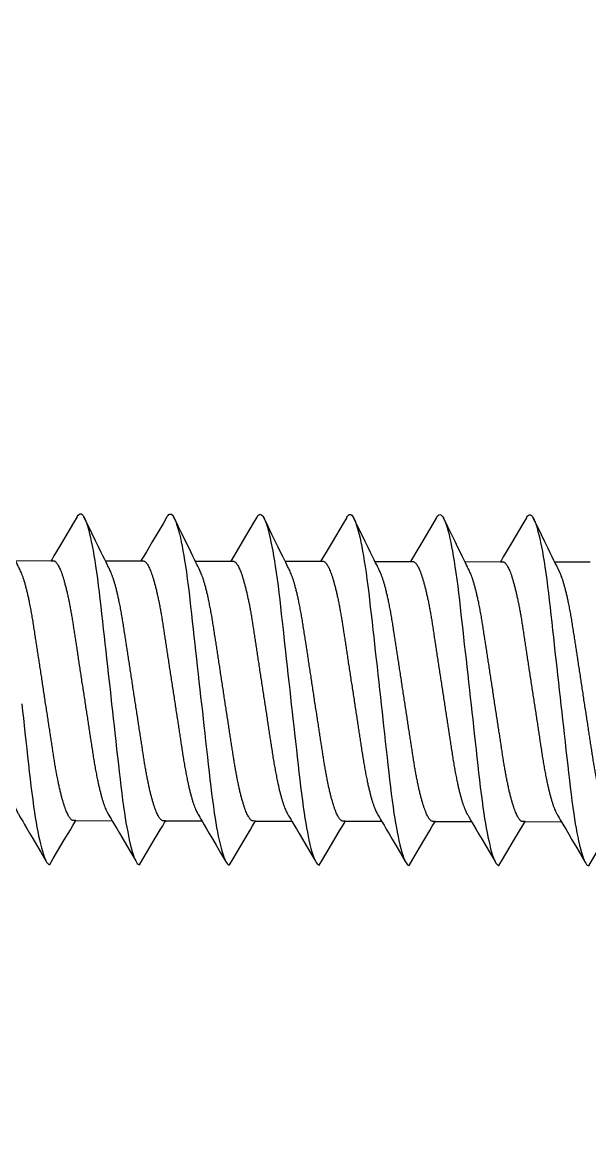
# Model space of a CAD drawing. Header units: millimetres. Extents: x -74375.7 to -74322.5, y 4275.7 to 4361.
# Drawn here: x -74335.4 to -74329.08, y 4288.18 to 4300.66 of the extents above; entities that cross this region are included whole.
import ezdxf

# ---------------------------------------------------------------- set-up
doc = ezdxf.new("R2010")
doc.units = ezdxf.units.MM
doc.layers.add('ART_VIDA', color=65, linetype='Continuous')
doc.layers.add('SAIT_KOMPOZE_LAYER', color=3, linetype='SAİT KOMPOZE')
doc.layers.add('KOMPOZIT', color=117, linetype='Continuous', true_color=0x567b60)
doc.styles.get("Standard").update_dxf_attribs({"font": 'arial.ttf'})
doc.linetypes.add('SAİT KOMPOZE', pattern='A,1,-0.2,["|",Standard,S=0.2,R=0,X=-0.1,Y=-0.1],-0.2', length=1.4)

# ---------------------------------------------------------------- blocks, each defined once
blk = doc.blocks.new('*U6')
at = {"layer": 'ART_VIDA'}
for p, q in [((5.778, 1.428), (6.174, 1.428)), ((6.778, 1.428), (7.174, 1.428)), ((7.778, 1.428), (8.174, 1.428)), ((8.778, 1.428), (9.174, 1.428)), ((9.778, 1.428), (10.174, 1.428)), ((10.778, 1.428), (11.174, 1.428)), ((11.778, 1.428), (12.174, 1.428)), ((6.455, -1.461), (6.859, -1.461)), ((7.455, -1.461), (7.859, -1.461)), ((8.455, -1.461), (8.859, -1.461)), ((9.455, -1.461), (9.859, -1.461)), ((10.455, -1.461), (10.859, -1.461)), ((11.455, -1.461), (11.859, -1.461))]:
    blk.add_line(p, q, dxfattribs=at)
at = {"layer": 'ART_VIDA', "flags": 128}
for points in [[(5.851, -0.164), (5.861, -0.245), (5.87, -0.325), (5.879, -0.405), (5.888, -0.484), (5.898, -0.575), (5.908, -0.664), (5.918, -0.751), (5.928, -0.835), (5.937, -0.919), (5.947, -0.999), (5.956, -1.078), (5.966, -1.155), (5.976, -1.23), (5.986, -1.302), (5.996, -1.373), (6.005, -1.429), (6.014, -1.483), (6.023, -1.534), (6.033, -1.583), (6.042, -1.63), (6.051, -1.673), (6.062, -1.721), (6.073, -1.764), (6.084, -1.803), (6.095, -1.837), (6.104, -1.864), (6.114, -1.887), (6.123, -1.907), (6.132, -1.922), (6.141, -1.935), (6.149, -1.943), (6.158, -1.948), (6.166, -1.95), (6.166, -1.95)], [(6.463, 1.917), (6.423, 1.849), (6.3, 1.641), (6.234, 1.529), (6.206, 1.482), (6.185, 1.446), (6.174, 1.428)], [(6.463, 1.917), (6.466, 1.922), (6.475, 1.935), (6.484, 1.943), (6.492, 1.948), (6.5, 1.95), (6.509, 1.948), (6.519, 1.941), (6.529, 1.93), (6.539, 1.914), (6.549, 1.893), (6.56, 1.868), (6.57, 1.839), (6.581, 1.805), (6.592, 1.766), (6.602, 1.728), (6.612, 1.686), (6.621, 1.641), (6.631, 1.593), (6.641, 1.542), (6.65, 1.488), (6.66, 1.432), (6.669, 1.373), (6.68, 1.303), (6.69, 1.23), (6.7, 1.155), (6.71, 1.078), (6.719, 1), (6.728, 0.921), (6.737, 0.84), (6.747, 0.756), (6.757, 0.669), (6.766, 0.589), (6.775, 0.508), (6.784, 0.426), (6.794, 0.342), (6.804, 0.258), (6.813, 0.172), (6.823, 0.086), (6.833, 0), (6.842, -0.082), (6.851, -0.164), (6.861, -0.245), (6.87, -0.325), (6.879, -0.405), (6.888, -0.484), (6.898, -0.575), (6.908, -0.664), (6.918, -0.751), (6.928, -0.835), (6.937, -0.919), (6.947, -0.999), (6.956, -1.078), (6.966, -1.155), (6.976, -1.23), (6.986, -1.302), (6.996, -1.373), (7.005, -1.429), (7.014, -1.483), (7.023, -1.534), (7.033, -1.583), (7.042, -1.63), (7.051, -1.673), (7.062, -1.721), (7.073, -1.764), (7.084, -1.803), (7.095, -1.837), (7.104, -1.864), (7.114, -1.887), (7.123, -1.907), (7.132, -1.922), (7.141, -1.935), (7.149, -1.943), (7.158, -1.948), (7.166, -1.95), (7.166, -1.95)], [(7.463, 1.917), (7.423, 1.849), (7.3, 1.641), (7.234, 1.529), (7.206, 1.482), (7.185, 1.446), (7.174, 1.428)], [(7.463, 1.917), (7.466, 1.922), (7.475, 1.935), (7.484, 1.943), (7.492, 1.948), (7.5, 1.95), (7.509, 1.948), (7.519, 1.941), (7.529, 1.93), (7.539, 1.914), (7.549, 1.893), (7.56, 1.868), (7.57, 1.839), (7.581, 1.805), (7.592, 1.766), (7.602, 1.728), (7.612, 1.686), (7.621, 1.641), (7.631, 1.593), (7.641, 1.542), (7.65, 1.488), (7.66, 1.432), (7.669, 1.373), (7.68, 1.303), (7.69, 1.23), (7.7, 1.155), (7.71, 1.078), (7.719, 1), (7.728, 0.921), (7.737, 0.84), (7.747, 0.756), (7.757, 0.669), (7.766, 0.589), (7.775, 0.508), (7.784, 0.426), (7.794, 0.342), (7.804, 0.258), (7.813, 0.172), (7.823, 0.086), (7.833, 0), (7.842, -0.082), (7.851, -0.164), (7.861, -0.245), (7.87, -0.325), (7.879, -0.405), (7.888, -0.484), (7.898, -0.575), (7.908, -0.664), (7.918, -0.751), (7.928, -0.835), (7.937, -0.919), (7.947, -0.999), (7.956, -1.078), (7.966, -1.155), (7.976, -1.23), (7.986, -1.302), (7.996, -1.373), (8.005, -1.429), (8.014, -1.483), (8.023, -1.534), (8.033, -1.583), (8.042, -1.63), (8.051, -1.673), (8.062, -1.721), (8.073, -1.764), (8.084, -1.803), (8.095, -1.837), (8.104, -1.864), (8.114, -1.887), (8.123, -1.907), (8.132, -1.922), (8.141, -1.935), (8.149, -1.943), (8.158, -1.948), (8.166, -1.95), (8.166, -1.95)], [(8.463, 1.917), (8.423, 1.849), (8.3, 1.641), (8.234, 1.529), (8.206, 1.482), (8.185, 1.446), (8.174, 1.428)], [(8.463, 1.917), (8.466, 1.922), (8.475, 1.935), (8.484, 1.943), (8.492, 1.948), (8.5, 1.95), (8.509, 1.948), (8.519, 1.941), (8.529, 1.93), (8.539, 1.914), (8.549, 1.893), (8.56, 1.868), (8.57, 1.839), (8.581, 1.805), (8.592, 1.766), (8.602, 1.728), (8.612, 1.686), (8.621, 1.641), (8.631, 1.593), (8.641, 1.542), (8.65, 1.488), (8.66, 1.432), (8.669, 1.373), (8.68, 1.303), (8.69, 1.23), (8.7, 1.155), (8.71, 1.078), (8.719, 1), (8.728, 0.921), (8.737, 0.84), (8.747, 0.756), (8.757, 0.669), (8.766, 0.589), (8.775, 0.508), (8.784, 0.426), (8.794, 0.342), (8.804, 0.258), (8.813, 0.172), (8.823, 0.086), (8.833, 0), (8.842, -0.082), (8.851, -0.164), (8.861, -0.245), (8.87, -0.325), (8.879, -0.405), (8.888, -0.484), (8.898, -0.575), (8.908, -0.664), (8.918, -0.751), (8.928, -0.835), (8.937, -0.919), (8.947, -0.999), (8.956, -1.078), (8.966, -1.155), (8.976, -1.23), (8.986, -1.302), (8.996, -1.373), (9.005, -1.429), (9.014, -1.483), (9.023, -1.534), (9.033, -1.583), (9.042, -1.63), (9.051, -1.673), (9.062, -1.721), (9.073, -1.764), (9.084, -1.803), (9.095, -1.837), (9.104, -1.864), (9.114, -1.887), (9.123, -1.907), (9.132, -1.922), (9.141, -1.935), (9.149, -1.943), (9.158, -1.948), (9.166, -1.95), (9.166, -1.95)], [(9.463, 1.917), (9.423, 1.849), (9.3, 1.641), (9.234, 1.529), (9.206, 1.482), (9.185, 1.446), (9.174, 1.428)], [(9.463, 1.917), (9.466, 1.922), (9.475, 1.935), (9.484, 1.943), (9.492, 1.948), (9.5, 1.95), (9.509, 1.948), (9.519, 1.941), (9.529, 1.93), (9.539, 1.914), (9.549, 1.893), (9.56, 1.868), (9.57, 1.839), (9.581, 1.805), (9.592, 1.766), (9.602, 1.728), (9.612, 1.686), (9.621, 1.641), (9.631, 1.593), (9.641, 1.542), (9.65, 1.488), (9.66, 1.432), (9.669, 1.373), (9.68, 1.303), (9.69, 1.23), (9.7, 1.155), (9.71, 1.078), (9.719, 1), (9.728, 0.921), (9.737, 0.84), (9.747, 0.756), (9.757, 0.669), (9.766, 0.589), (9.775, 0.508), (9.784, 0.426), (9.794, 0.342), (9.804, 0.258), (9.813, 0.172), (9.823, 0.086), (9.833, 0), (9.842, -0.082), (9.851, -0.164), (9.861, -0.245), (9.87, -0.325), (9.879, -0.405), (9.888, -0.484), (9.898, -0.575), (9.908, -0.664), (9.918, -0.751), (9.928, -0.835), (9.937, -0.919), (9.947, -0.999), (9.956, -1.078), (9.966, -1.155), (9.976, -1.23), (9.986, -1.302), (9.996, -1.373), (10.005, -1.429), (10.014, -1.483), (10.023, -1.534), (10.033, -1.583), (10.042, -1.63), (10.051, -1.673), (10.062, -1.721), (10.073, -1.764), (10.084, -1.803), (10.095, -1.837), (10.104, -1.864), (10.114, -1.887), (10.123, -1.907), (10.132, -1.922), (10.141, -1.935), (10.149, -1.943), (10.158, -1.948), (10.166, -1.95), (10.166, -1.95)], [(10.463, 1.917), (10.423, 1.849), (10.3, 1.641), (10.234, 1.529), (10.206, 1.482), (10.185, 1.446), (10.174, 1.428)], [(10.463, 1.917), (10.466, 1.922), (10.475, 1.935), (10.484, 1.943), (10.492, 1.948), (10.5, 1.95), (10.509, 1.948), (10.519, 1.941), (10.529, 1.93), (10.539, 1.914), (10.549, 1.893), (10.56, 1.868), (10.57, 1.839), (10.581, 1.805), (10.592, 1.766), (10.602, 1.728), (10.612, 1.686), (10.621, 1.641), (10.631, 1.593), (10.641, 1.542), (10.65, 1.488), (10.66, 1.432), (10.669, 1.373), (10.68, 1.303), (10.69, 1.23), (10.7, 1.155), (10.71, 1.078), (10.719, 1), (10.728, 0.921), (10.737, 0.84), (10.747, 0.756), (10.757, 0.669), (10.766, 0.589), (10.775, 0.508), (10.784, 0.426), (10.794, 0.342), (10.804, 0.258), (10.813, 0.172), (10.823, 0.086), (10.833, 0), (10.842, -0.082), (10.851, -0.164), (10.861, -0.245), (10.87, -0.325), (10.879, -0.405), (10.888, -0.484), (10.898, -0.575), (10.908, -0.664), (10.918, -0.751), (10.928, -0.835), (10.937, -0.919), (10.947, -0.999), (10.956, -1.078), (10.966, -1.155), (10.976, -1.23), (10.986, -1.302), (10.996, -1.373), (11.005, -1.429), (11.014, -1.483), (11.023, -1.534), (11.033, -1.583), (11.042, -1.63), (11.051, -1.673), (11.062, -1.721), (11.073, -1.764), (11.084, -1.803), (11.095, -1.837), (11.104, -1.864), (11.114, -1.887), (11.123, -1.907), (11.132, -1.922), (11.141, -1.935), (11.149, -1.943), (11.158, -1.948), (11.166, -1.95), (11.166, -1.95)], [(11.463, 1.917), (11.423, 1.849), (11.3, 1.641), (11.234, 1.529), (11.206, 1.482), (11.185, 1.446), (11.174, 1.428)], [(11.463, 1.917), (11.466, 1.922), (11.475, 1.935), (11.484, 1.943), (11.492, 1.948), (11.5, 1.95), (11.509, 1.948), (11.519, 1.941), (11.529, 1.93), (11.539, 1.914), (11.549, 1.893), (11.56, 1.868), (11.57, 1.839), (11.581, 1.805), (11.592, 1.766), (11.602, 1.728), (11.612, 1.686), (11.621, 1.641), (11.631, 1.593), (11.641, 1.542), (11.65, 1.488), (11.66, 1.432), (11.669, 1.373), (11.68, 1.303), (11.69, 1.23), (11.7, 1.155), (11.71, 1.078), (11.719, 1), (11.728, 0.921), (11.737, 0.84), (11.747, 0.756), (11.757, 0.669), (11.766, 0.589), (11.775, 0.508), (11.784, 0.426), (11.794, 0.342), (11.804, 0.258), (11.813, 0.172), (11.823, 0.086), (11.833, 0), (11.842, -0.082), (11.851, -0.164), (11.861, -0.245), (11.87, -0.325), (11.879, -0.405), (11.888, -0.484), (11.898, -0.575), (11.908, -0.664), (11.918, -0.751), (11.928, -0.835), (11.937, -0.919), (11.947, -0.999), (11.956, -1.078), (11.966, -1.155), (11.976, -1.23), (11.986, -1.302), (11.996, -1.373), (12.005, -1.429), (12.014, -1.483), (12.023, -1.534), (12.033, -1.583), (12.042, -1.63), (12.051, -1.673), (12.062, -1.721), (12.073, -1.764), (12.084, -1.803), (12.095, -1.837), (12.104, -1.864), (12.114, -1.887), (12.123, -1.907), (12.132, -1.922), (12.141, -1.935), (12.149, -1.943), (12.158, -1.948), (12.166, -1.95), (12.166, -1.95)], [(6.166, -1.95), (6.206, -1.882), (6.328, -1.674), (6.395, -1.562), (6.423, -1.515), (6.444, -1.479), (6.455, -1.461)], [(7.166, -1.95), (7.206, -1.882), (7.328, -1.674), (7.395, -1.562), (7.423, -1.515), (7.444, -1.479), (7.455, -1.461)], [(8.166, -1.95), (8.206, -1.882), (8.328, -1.674), (8.395, -1.562), (8.423, -1.515), (8.444, -1.479), (8.455, -1.461)], [(9.166, -1.95), (9.206, -1.882), (9.328, -1.674), (9.395, -1.562), (9.423, -1.515), (9.444, -1.479), (9.455, -1.461)], [(10.166, -1.95), (10.206, -1.882), (10.328, -1.674), (10.395, -1.562), (10.423, -1.515), (10.444, -1.479), (10.455, -1.461)], [(11.166, -1.95), (11.206, -1.882), (11.328, -1.674), (11.395, -1.562), (11.423, -1.515), (11.444, -1.479), (11.455, -1.461)], [(12.166, -1.95), (12.206, -1.882), (12.328, -1.674), (12.395, -1.562), (12.423, -1.515), (12.444, -1.479), (12.455, -1.461)]]:
    blk.add_lwpolyline(points, dxfattribs=at)
at = {"layer": 'ART_VIDA'}
for points, knots in [([(6.455, -1.461), (6.427, -1.461), (6.421, -1.46), (6.411, -1.455), (6.401, -1.447), (6.391, -1.435), (6.381, -1.42), (6.37, -1.402), (6.36, -1.38), (6.349, -1.355), (6.338, -1.327), (6.327, -1.295), (6.316, -1.259), (6.304, -1.221), (6.293, -1.179), (6.282, -1.135), (6.271, -1.088), (6.261, -1.039), (6.25, -0.987), (6.24, -0.934), (6.23, -0.879), (6.22, -0.823), (6.211, -0.766), (6.202, -0.708), (6.193, -0.648), (6.183, -0.586), (6.173, -0.522), (6.163, -0.456), (6.152, -0.388), (6.142, -0.319), (6.131, -0.248), (6.119, -0.177), (6.108, -0.105), (6.097, -0.033), (6.086, 0.039), (6.075, 0.111), (6.064, 0.182), (6.053, 0.252), (6.042, 0.321), (6.032, 0.388), (6.022, 0.454), (6.012, 0.517), (6.001, 0.583), (5.991, 0.65), (5.98, 0.719), (5.969, 0.786), (5.958, 0.85), (5.946, 0.913), (5.934, 0.97), (5.923, 1.022), (5.912, 1.069), (5.901, 1.113), (5.89, 1.155), (5.879, 1.193), (5.868, 1.228), (5.857, 1.26), (5.846, 1.288), (5.835, 1.313), (5.825, 1.334), (5.819, 1.345), (5.539, 1.914)], [0, 0, 0, 0, 0.01636, 0.032918, 0.049658, 0.066561, 0.083609, 0.100475, 0.117442, 0.13449, 0.151597, 0.169092, 0.186604, 0.204109, 0.221583, 0.239003, 0.256348, 0.273594, 0.290684, 0.307635, 0.324428, 0.341045, 0.357469, 0.373492, 0.38969, 0.406068, 0.422611, 0.439643, 0.456809, 0.474087, 0.491457, 0.508896, 0.526382, 0.543891, 0.561362, 0.57881, 0.596211, 0.613544, 0.630786, 0.647611, 0.664308, 0.680859, 0.697246, 0.716518, 0.735597, 0.754894, 0.774443, 0.794216, 0.814184, 0.831393, 0.848699, 0.866081, 0.883517, 0.900983, 0.918145, 0.935291, 0.952401, 0.969453, 0.98677, 1, 1, 1, 1]), ([(7.455, -1.461), (7.427, -1.461), (7.421, -1.46), (7.411, -1.455), (7.401, -1.447), (7.391, -1.435), (7.381, -1.42), (7.37, -1.402), (7.36, -1.38), (7.349, -1.355), (7.338, -1.327), (7.327, -1.295), (7.316, -1.259), (7.304, -1.221), (7.293, -1.179), (7.282, -1.135), (7.271, -1.088), (7.261, -1.039), (7.25, -0.987), (7.24, -0.934), (7.23, -0.879), (7.22, -0.823), (7.211, -0.766), (7.202, -0.708), (7.193, -0.648), (7.183, -0.586), (7.173, -0.522), (7.163, -0.456), (7.152, -0.388), (7.142, -0.319), (7.131, -0.248), (7.119, -0.177), (7.108, -0.105), (7.097, -0.033), (7.086, 0.039), (7.075, 0.111), (7.064, 0.182), (7.053, 0.252), (7.042, 0.321), (7.032, 0.388), (7.022, 0.454), (7.012, 0.517), (7.001, 0.583), (6.991, 0.65), (6.98, 0.719), (6.969, 0.786), (6.958, 0.85), (6.946, 0.913), (6.934, 0.97), (6.923, 1.022), (6.912, 1.069), (6.901, 1.113), (6.89, 1.155), (6.879, 1.193), (6.868, 1.228), (6.857, 1.26), (6.846, 1.288), (6.835, 1.313), (6.825, 1.334), (6.819, 1.345), (6.539, 1.914)], [0, 0, 0, 0, 0.01636, 0.032918, 0.049658, 0.066561, 0.083609, 0.100475, 0.117442, 0.13449, 0.151597, 0.169092, 0.186604, 0.204109, 0.221583, 0.239003, 0.256348, 0.273594, 0.290684, 0.307635, 0.324428, 0.341045, 0.357469, 0.373492, 0.38969, 0.406068, 0.422611, 0.439643, 0.456809, 0.474087, 0.491457, 0.508896, 0.526382, 0.543891, 0.561362, 0.57881, 0.596211, 0.613544, 0.630786, 0.647611, 0.664308, 0.680859, 0.697246, 0.716518, 0.735597, 0.754894, 0.774443, 0.794216, 0.814184, 0.831393, 0.848699, 0.866081, 0.883517, 0.900983, 0.918145, 0.935291, 0.952401, 0.969453, 0.98677, 1, 1, 1, 1]), ([(8.455, -1.461), (8.427, -1.461), (8.421, -1.46), (8.411, -1.455), (8.401, -1.447), (8.391, -1.435), (8.381, -1.42), (8.37, -1.402), (8.36, -1.38), (8.349, -1.355), (8.338, -1.327), (8.327, -1.295), (8.316, -1.259), (8.304, -1.221), (8.293, -1.179), (8.282, -1.135), (8.271, -1.088), (8.261, -1.039), (8.25, -0.987), (8.24, -0.934), (8.23, -0.879), (8.22, -0.823), (8.211, -0.766), (8.202, -0.708), (8.193, -0.648), (8.183, -0.586), (8.173, -0.522), (8.163, -0.456), (8.152, -0.388), (8.142, -0.319), (8.131, -0.248), (8.119, -0.177), (8.108, -0.105), (8.097, -0.033), (8.086, 0.039), (8.075, 0.111), (8.064, 0.182), (8.053, 0.252), (8.042, 0.321), (8.032, 0.388), (8.022, 0.454), (8.012, 0.517), (8.001, 0.583), (7.991, 0.65), (7.98, 0.719), (7.969, 0.786), (7.958, 0.85), (7.946, 0.913), (7.934, 0.97), (7.923, 1.022), (7.912, 1.069), (7.901, 1.113), (7.89, 1.155), (7.879, 1.193), (7.868, 1.228), (7.857, 1.26), (7.846, 1.288), (7.835, 1.313), (7.825, 1.334), (7.819, 1.345), (7.539, 1.914)], [0, 0, 0, 0, 0.01636, 0.032918, 0.049658, 0.066561, 0.083609, 0.100475, 0.117442, 0.13449, 0.151597, 0.169092, 0.186604, 0.204109, 0.221583, 0.239003, 0.256348, 0.273594, 0.290684, 0.307635, 0.324428, 0.341045, 0.357469, 0.373492, 0.38969, 0.406068, 0.422611, 0.439643, 0.456809, 0.474087, 0.491457, 0.508896, 0.526382, 0.543891, 0.561362, 0.57881, 0.596211, 0.613544, 0.630786, 0.647611, 0.664308, 0.680859, 0.697246, 0.716518, 0.735597, 0.754894, 0.774443, 0.794216, 0.814184, 0.831393, 0.848699, 0.866081, 0.883517, 0.900983, 0.918145, 0.935291, 0.952401, 0.969453, 0.98677, 1, 1, 1, 1]), ([(9.455, -1.461), (9.427, -1.461), (9.421, -1.46), (9.411, -1.455), (9.401, -1.447), (9.391, -1.435), (9.381, -1.42), (9.37, -1.402), (9.36, -1.38), (9.349, -1.355), (9.338, -1.327), (9.327, -1.295), (9.316, -1.259), (9.304, -1.221), (9.293, -1.179), (9.282, -1.135), (9.271, -1.088), (9.261, -1.039), (9.25, -0.987), (9.24, -0.934), (9.23, -0.879), (9.22, -0.823), (9.211, -0.766), (9.202, -0.708), (9.193, -0.648), (9.183, -0.586), (9.173, -0.522), (9.163, -0.456), (9.152, -0.388), (9.142, -0.319), (9.131, -0.248), (9.119, -0.177), (9.108, -0.105), (9.097, -0.033), (9.086, 0.039), (9.075, 0.111), (9.064, 0.182), (9.053, 0.252), (9.042, 0.321), (9.032, 0.388), (9.022, 0.454), (9.012, 0.517), (9.001, 0.583), (8.991, 0.65), (8.98, 0.719), (8.969, 0.786), (8.958, 0.85), (8.946, 0.913), (8.934, 0.97), (8.923, 1.022), (8.912, 1.069), (8.901, 1.113), (8.89, 1.155), (8.879, 1.193), (8.868, 1.228), (8.857, 1.26), (8.846, 1.288), (8.835, 1.313), (8.825, 1.334), (8.819, 1.345), (8.539, 1.914)], [0, 0, 0, 0, 0.01636, 0.032918, 0.049658, 0.066561, 0.083609, 0.100475, 0.117442, 0.13449, 0.151597, 0.169092, 0.186604, 0.204109, 0.221583, 0.239003, 0.256348, 0.273594, 0.290684, 0.307635, 0.324428, 0.341045, 0.357469, 0.373492, 0.38969, 0.406068, 0.422611, 0.439643, 0.456809, 0.474087, 0.491457, 0.508896, 0.526382, 0.543891, 0.561362, 0.57881, 0.596211, 0.613544, 0.630786, 0.647611, 0.664308, 0.680859, 0.697246, 0.716518, 0.735597, 0.754894, 0.774443, 0.794216, 0.814184, 0.831393, 0.848699, 0.866081, 0.883517, 0.900983, 0.918145, 0.935291, 0.952401, 0.969453, 0.98677, 1, 1, 1, 1]), ([(10.455, -1.461), (10.427, -1.461), (10.421, -1.46), (10.411, -1.455), (10.401, -1.447), (10.391, -1.435), (10.381, -1.42), (10.37, -1.402), (10.36, -1.38), (10.349, -1.355), (10.338, -1.327), (10.327, -1.295), (10.316, -1.259), (10.304, -1.221), (10.293, -1.179), (10.282, -1.135), (10.271, -1.088), (10.261, -1.039), (10.25, -0.987), (10.24, -0.934), (10.23, -0.879), (10.22, -0.823), (10.211, -0.766), (10.202, -0.708), (10.193, -0.648), (10.183, -0.586), (10.173, -0.522), (10.163, -0.456), (10.152, -0.388), (10.142, -0.319), (10.131, -0.248), (10.119, -0.177), (10.108, -0.105), (10.097, -0.033), (10.086, 0.039), (10.075, 0.111), (10.064, 0.182), (10.053, 0.252), (10.042, 0.321), (10.032, 0.388), (10.022, 0.454), (10.012, 0.517), (10.001, 0.583), (9.991, 0.65), (9.98, 0.719), (9.969, 0.786), (9.958, 0.85), (9.946, 0.913), (9.934, 0.97), (9.923, 1.022), (9.912, 1.069), (9.901, 1.113), (9.89, 1.155), (9.879, 1.193), (9.868, 1.228), (9.857, 1.26), (9.846, 1.288), (9.835, 1.313), (9.825, 1.334), (9.819, 1.345), (9.539, 1.914)], [0, 0, 0, 0, 0.01636, 0.032918, 0.049658, 0.066561, 0.083609, 0.100475, 0.117442, 0.13449, 0.151597, 0.169092, 0.186604, 0.204109, 0.221583, 0.239003, 0.256348, 0.273594, 0.290684, 0.307635, 0.324428, 0.341045, 0.357469, 0.373492, 0.38969, 0.406068, 0.422611, 0.439643, 0.456809, 0.474087, 0.491457, 0.508896, 0.526382, 0.543891, 0.561362, 0.57881, 0.596211, 0.613544, 0.630786, 0.647611, 0.664308, 0.680859, 0.697246, 0.716518, 0.735597, 0.754894, 0.774443, 0.794216, 0.814184, 0.831393, 0.848699, 0.866081, 0.883517, 0.900983, 0.918145, 0.935291, 0.952401, 0.969453, 0.98677, 1, 1, 1, 1]), ([(11.455, -1.461), (11.427, -1.461), (11.421, -1.46), (11.411, -1.455), (11.401, -1.447), (11.391, -1.435), (11.381, -1.42), (11.37, -1.402), (11.36, -1.38), (11.349, -1.355), (11.338, -1.327), (11.327, -1.295), (11.316, -1.259), (11.304, -1.221), (11.293, -1.179), (11.282, -1.135), (11.271, -1.088), (11.261, -1.039), (11.25, -0.987), (11.24, -0.934), (11.23, -0.879), (11.22, -0.823), (11.211, -0.766), (11.202, -0.708), (11.193, -0.648), (11.183, -0.586), (11.173, -0.522), (11.163, -0.456), (11.152, -0.388), (11.142, -0.319), (11.131, -0.248), (11.119, -0.177), (11.108, -0.105), (11.097, -0.033), (11.086, 0.039), (11.075, 0.111), (11.064, 0.182), (11.053, 0.252), (11.042, 0.321), (11.032, 0.388), (11.022, 0.454), (11.012, 0.517), (11.001, 0.583), (10.991, 0.65), (10.98, 0.719), (10.969, 0.786), (10.958, 0.85), (10.946, 0.913), (10.934, 0.97), (10.923, 1.022), (10.912, 1.069), (10.901, 1.113), (10.89, 1.155), (10.879, 1.193), (10.868, 1.228), (10.857, 1.26), (10.846, 1.288), (10.835, 1.313), (10.825, 1.334), (10.819, 1.345), (10.539, 1.914)], [0, 0, 0, 0, 0.01636, 0.032918, 0.049658, 0.066561, 0.083609, 0.100475, 0.117442, 0.13449, 0.151597, 0.169092, 0.186604, 0.204109, 0.221583, 0.239003, 0.256348, 0.273594, 0.290684, 0.307635, 0.324428, 0.341045, 0.357469, 0.373492, 0.38969, 0.406068, 0.422611, 0.439643, 0.456809, 0.474087, 0.491457, 0.508896, 0.526382, 0.543891, 0.561362, 0.57881, 0.596211, 0.613544, 0.630786, 0.647611, 0.664308, 0.680859, 0.697246, 0.716518, 0.735597, 0.754894, 0.774443, 0.794216, 0.814184, 0.831393, 0.848699, 0.866081, 0.883517, 0.900983, 0.918145, 0.935291, 0.952401, 0.969453, 0.98677, 1, 1, 1, 1]), ([(12.455, -1.461), (12.427, -1.461), (12.421, -1.46), (12.411, -1.455), (12.401, -1.447), (12.391, -1.435), (12.381, -1.42), (12.37, -1.402), (12.36, -1.38), (12.349, -1.355), (12.338, -1.327), (12.327, -1.295), (12.316, -1.259), (12.304, -1.221), (12.293, -1.179), (12.282, -1.135), (12.271, -1.088), (12.261, -1.039), (12.25, -0.987), (12.24, -0.934), (12.23, -0.879), (12.22, -0.823), (12.211, -0.766), (12.202, -0.708), (12.193, -0.648), (12.183, -0.586), (12.173, -0.522), (12.163, -0.456), (12.152, -0.388), (12.142, -0.319), (12.131, -0.248), (12.119, -0.177), (12.108, -0.105), (12.097, -0.033), (12.086, 0.039), (12.075, 0.111), (12.064, 0.182), (12.053, 0.252), (12.042, 0.321), (12.032, 0.388), (12.022, 0.454), (12.012, 0.517), (12.001, 0.583), (11.991, 0.65), (11.98, 0.719), (11.969, 0.786), (11.958, 0.85), (11.946, 0.913), (11.934, 0.97), (11.923, 1.022), (11.912, 1.069), (11.901, 1.113), (11.89, 1.155), (11.879, 1.193), (11.868, 1.228), (11.857, 1.26), (11.846, 1.288), (11.835, 1.313), (11.825, 1.334), (11.819, 1.345), (11.539, 1.914)], [0, 0, 0, 0, 0.01636, 0.032918, 0.049658, 0.066561, 0.083609, 0.100475, 0.117442, 0.13449, 0.151597, 0.169092, 0.186604, 0.204109, 0.221583, 0.239003, 0.256348, 0.273594, 0.290684, 0.307635, 0.324428, 0.341045, 0.357469, 0.373492, 0.38969, 0.406068, 0.422611, 0.439643, 0.456809, 0.474087, 0.491457, 0.508896, 0.526382, 0.543891, 0.561362, 0.57881, 0.596211, 0.613544, 0.630786, 0.647611, 0.664308, 0.680859, 0.697246, 0.716518, 0.735597, 0.754894, 0.774443, 0.794216, 0.814184, 0.831393, 0.848699, 0.866081, 0.883517, 0.900983, 0.918145, 0.935291, 0.952401, 0.969453, 0.98677, 1, 1, 1, 1]), ([(5.174, 1.428), (5.202, 1.428), (5.208, 1.427), (5.218, 1.422), (5.227, 1.414), (5.238, 1.402), (5.248, 1.387), (5.258, 1.369), (5.269, 1.347), (5.28, 1.322), (5.291, 1.294), (5.302, 1.262), (5.313, 1.226), (5.324, 1.188), (5.335, 1.146), (5.347, 1.102), (5.357, 1.055), (5.368, 1.006), (5.379, 0.955), (5.389, 0.901), (5.399, 0.847), (5.409, 0.79), (5.418, 0.733), (5.427, 0.675), (5.436, 0.615), (5.446, 0.553), (5.456, 0.489), (5.466, 0.423), (5.476, 0.355), (5.487, 0.286), (5.498, 0.215), (5.509, 0.144), (5.52, 0.072), (5.532, 0), (5.543, -0.072), (5.554, -0.144), (5.565, -0.215), (5.576, -0.285), (5.587, -0.354), (5.597, -0.421), (5.607, -0.486), (5.617, -0.55), (5.627, -0.616), (5.638, -0.683), (5.648, -0.752), (5.66, -0.818), (5.671, -0.883), (5.683, -0.946), (5.695, -1.003), (5.706, -1.055), (5.717, -1.102), (5.728, -1.146), (5.739, -1.187), (5.75, -1.226), (5.761, -1.261), (5.772, -1.292), (5.783, -1.321), (5.794, -1.346), (5.804, -1.367), (5.81, -1.378), (6.123, -1.907)], [0, 0, 0, 0, 0.01636, 0.032918, 0.049658, 0.066561, 0.083609, 0.100475, 0.117442, 0.13449, 0.151597, 0.169092, 0.186604, 0.204108, 0.221583, 0.239003, 0.256348, 0.273594, 0.290684, 0.307635, 0.324428, 0.341045, 0.357469, 0.373492, 0.38969, 0.406068, 0.422611, 0.439643, 0.456808, 0.474087, 0.491457, 0.508896, 0.526382, 0.543891, 0.561362, 0.578809, 0.596211, 0.613544, 0.630785, 0.64761, 0.664307, 0.680858, 0.697246, 0.716518, 0.735597, 0.754893, 0.774442, 0.794216, 0.814183, 0.831392, 0.848699, 0.866081, 0.883517, 0.900983, 0.918144, 0.935291, 0.952401, 0.969452, 0.986769, 1, 1, 1, 1]), ([(6.174, 1.428), (6.202, 1.428), (6.208, 1.427), (6.218, 1.422), (6.227, 1.414), (6.238, 1.402), (6.248, 1.387), (6.258, 1.369), (6.269, 1.347), (6.28, 1.322), (6.291, 1.294), (6.302, 1.262), (6.313, 1.226), (6.324, 1.188), (6.335, 1.146), (6.347, 1.102), (6.357, 1.055), (6.368, 1.006), (6.379, 0.955), (6.389, 0.901), (6.399, 0.847), (6.409, 0.79), (6.418, 0.733), (6.427, 0.675), (6.436, 0.615), (6.446, 0.553), (6.456, 0.489), (6.466, 0.423), (6.476, 0.355), (6.487, 0.286), (6.498, 0.215), (6.509, 0.144), (6.52, 0.072), (6.532, 0), (6.543, -0.072), (6.554, -0.144), (6.565, -0.215), (6.576, -0.285), (6.587, -0.354), (6.597, -0.421), (6.607, -0.486), (6.617, -0.55), (6.627, -0.616), (6.638, -0.683), (6.648, -0.752), (6.66, -0.818), (6.671, -0.883), (6.683, -0.946), (6.695, -1.003), (6.706, -1.055), (6.717, -1.102), (6.728, -1.146), (6.739, -1.187), (6.75, -1.226), (6.761, -1.261), (6.772, -1.292), (6.783, -1.321), (6.794, -1.346), (6.804, -1.367), (6.81, -1.378), (7.123, -1.907)], [0, 0, 0, 0, 0.01636, 0.032918, 0.049658, 0.066561, 0.083609, 0.100475, 0.117442, 0.13449, 0.151597, 0.169092, 0.186604, 0.204108, 0.221583, 0.239003, 0.256348, 0.273594, 0.290684, 0.307635, 0.324428, 0.341045, 0.357469, 0.373492, 0.38969, 0.406068, 0.422611, 0.439643, 0.456808, 0.474087, 0.491457, 0.508896, 0.526382, 0.543891, 0.561362, 0.578809, 0.596211, 0.613544, 0.630785, 0.64761, 0.664307, 0.680858, 0.697246, 0.716518, 0.735597, 0.754893, 0.774442, 0.794216, 0.814183, 0.831392, 0.848699, 0.866081, 0.883517, 0.900983, 0.918144, 0.935291, 0.952401, 0.969452, 0.986769, 1, 1, 1, 1]), ([(7.174, 1.428), (7.202, 1.428), (7.208, 1.427), (7.218, 1.422), (7.227, 1.414), (7.238, 1.402), (7.248, 1.387), (7.258, 1.369), (7.269, 1.347), (7.28, 1.322), (7.291, 1.294), (7.302, 1.262), (7.313, 1.226), (7.324, 1.188), (7.335, 1.146), (7.347, 1.102), (7.357, 1.055), (7.368, 1.006), (7.379, 0.955), (7.389, 0.901), (7.399, 0.847), (7.409, 0.79), (7.418, 0.733), (7.427, 0.675), (7.436, 0.615), (7.446, 0.553), (7.456, 0.489), (7.466, 0.423), (7.476, 0.355), (7.487, 0.286), (7.498, 0.215), (7.509, 0.144), (7.52, 0.072), (7.532, 0), (7.543, -0.072), (7.554, -0.144), (7.565, -0.215), (7.576, -0.285), (7.587, -0.354), (7.597, -0.421), (7.607, -0.486), (7.617, -0.55), (7.627, -0.616), (7.638, -0.683), (7.648, -0.752), (7.66, -0.818), (7.671, -0.883), (7.683, -0.946), (7.695, -1.003), (7.706, -1.055), (7.717, -1.102), (7.728, -1.146), (7.739, -1.187), (7.75, -1.226), (7.761, -1.261), (7.772, -1.292), (7.783, -1.321), (7.794, -1.346), (7.804, -1.367), (7.81, -1.378), (8.123, -1.907)], [0, 0, 0, 0, 0.01636, 0.032918, 0.049658, 0.066561, 0.083609, 0.100475, 0.117442, 0.13449, 0.151597, 0.169092, 0.186604, 0.204108, 0.221583, 0.239003, 0.256348, 0.273594, 0.290684, 0.307635, 0.324428, 0.341045, 0.357469, 0.373492, 0.38969, 0.406068, 0.422611, 0.439643, 0.456808, 0.474087, 0.491457, 0.508896, 0.526382, 0.543891, 0.561362, 0.578809, 0.596211, 0.613544, 0.630785, 0.64761, 0.664307, 0.680858, 0.697246, 0.716518, 0.735597, 0.754893, 0.774442, 0.794216, 0.814183, 0.831392, 0.848699, 0.866081, 0.883517, 0.900983, 0.918144, 0.935291, 0.952401, 0.969452, 0.986769, 1, 1, 1, 1]), ([(8.174, 1.428), (8.202, 1.428), (8.208, 1.427), (8.218, 1.422), (8.227, 1.414), (8.238, 1.402), (8.248, 1.387), (8.258, 1.369), (8.269, 1.347), (8.28, 1.322), (8.291, 1.294), (8.302, 1.262), (8.313, 1.226), (8.324, 1.188), (8.335, 1.146), (8.347, 1.102), (8.357, 1.055), (8.368, 1.006), (8.379, 0.955), (8.389, 0.901), (8.399, 0.847), (8.409, 0.79), (8.418, 0.733), (8.427, 0.675), (8.436, 0.615), (8.446, 0.553), (8.456, 0.489), (8.466, 0.423), (8.476, 0.355), (8.487, 0.286), (8.498, 0.215), (8.509, 0.144), (8.52, 0.072), (8.532, 0), (8.543, -0.072), (8.554, -0.144), (8.565, -0.215), (8.576, -0.285), (8.587, -0.354), (8.597, -0.421), (8.607, -0.486), (8.617, -0.55), (8.627, -0.616), (8.638, -0.683), (8.648, -0.752), (8.66, -0.818), (8.671, -0.883), (8.683, -0.946), (8.695, -1.003), (8.706, -1.055), (8.717, -1.102), (8.728, -1.146), (8.739, -1.187), (8.75, -1.226), (8.761, -1.261), (8.772, -1.292), (8.783, -1.321), (8.794, -1.346), (8.804, -1.367), (8.81, -1.378), (9.123, -1.907)], [0, 0, 0, 0, 0.01636, 0.032918, 0.049658, 0.066561, 0.083609, 0.100475, 0.117442, 0.13449, 0.151597, 0.169092, 0.186604, 0.204108, 0.221583, 0.239003, 0.256348, 0.273594, 0.290684, 0.307635, 0.324428, 0.341045, 0.357469, 0.373492, 0.38969, 0.406068, 0.422611, 0.439643, 0.456808, 0.474087, 0.491457, 0.508896, 0.526382, 0.543891, 0.561362, 0.578809, 0.596211, 0.613544, 0.630785, 0.64761, 0.664307, 0.680858, 0.697246, 0.716518, 0.735597, 0.754893, 0.774442, 0.794216, 0.814183, 0.831392, 0.848699, 0.866081, 0.883517, 0.900983, 0.918144, 0.935291, 0.952401, 0.969452, 0.986769, 1, 1, 1, 1]), ([(9.174, 1.428), (9.202, 1.428), (9.208, 1.427), (9.218, 1.422), (9.227, 1.414), (9.238, 1.402), (9.248, 1.387), (9.258, 1.369), (9.269, 1.347), (9.28, 1.322), (9.291, 1.294), (9.302, 1.262), (9.313, 1.226), (9.324, 1.188), (9.335, 1.146), (9.347, 1.102), (9.357, 1.055), (9.368, 1.006), (9.379, 0.955), (9.389, 0.901), (9.399, 0.847), (9.409, 0.79), (9.418, 0.733), (9.427, 0.675), (9.436, 0.615), (9.446, 0.553), (9.456, 0.489), (9.466, 0.423), (9.476, 0.355), (9.487, 0.286), (9.498, 0.215), (9.509, 0.144), (9.52, 0.072), (9.532, 0), (9.543, -0.072), (9.554, -0.144), (9.565, -0.215), (9.576, -0.285), (9.587, -0.354), (9.597, -0.421), (9.607, -0.486), (9.617, -0.55), (9.627, -0.616), (9.638, -0.683), (9.648, -0.752), (9.66, -0.818), (9.671, -0.883), (9.683, -0.946), (9.695, -1.003), (9.706, -1.055), (9.717, -1.102), (9.728, -1.146), (9.739, -1.187), (9.75, -1.226), (9.761, -1.261), (9.772, -1.292), (9.783, -1.321), (9.794, -1.346), (9.804, -1.367), (9.81, -1.378), (10.123, -1.907)], [0, 0, 0, 0, 0.01636, 0.032918, 0.049658, 0.066561, 0.083609, 0.100475, 0.117442, 0.13449, 0.151597, 0.169092, 0.186604, 0.204108, 0.221583, 0.239003, 0.256348, 0.273594, 0.290684, 0.307635, 0.324428, 0.341045, 0.357469, 0.373492, 0.38969, 0.406068, 0.422611, 0.439643, 0.456808, 0.474087, 0.491457, 0.508896, 0.526382, 0.543891, 0.561362, 0.578809, 0.596211, 0.613544, 0.630785, 0.64761, 0.664307, 0.680858, 0.697246, 0.716518, 0.735597, 0.754893, 0.774442, 0.794216, 0.814183, 0.831392, 0.848699, 0.866081, 0.883517, 0.900983, 0.918144, 0.935291, 0.952401, 0.969452, 0.986769, 1, 1, 1, 1]), ([(10.174, 1.428), (10.202, 1.428), (10.208, 1.427), (10.218, 1.422), (10.227, 1.414), (10.238, 1.402), (10.248, 1.387), (10.258, 1.369), (10.269, 1.347), (10.28, 1.322), (10.291, 1.294), (10.302, 1.262), (10.313, 1.226), (10.324, 1.188), (10.335, 1.146), (10.347, 1.102), (10.357, 1.055), (10.368, 1.006), (10.379, 0.955), (10.389, 0.901), (10.399, 0.847), (10.409, 0.79), (10.418, 0.733), (10.427, 0.675), (10.436, 0.615), (10.446, 0.553), (10.456, 0.489), (10.466, 0.423), (10.476, 0.355), (10.487, 0.286), (10.498, 0.215), (10.509, 0.144), (10.52, 0.072), (10.532, 0), (10.543, -0.072), (10.554, -0.144), (10.565, -0.215), (10.576, -0.285), (10.587, -0.354), (10.597, -0.421), (10.607, -0.486), (10.617, -0.55), (10.627, -0.616), (10.638, -0.683), (10.648, -0.752), (10.66, -0.818), (10.671, -0.883), (10.683, -0.946), (10.695, -1.003), (10.706, -1.055), (10.717, -1.102), (10.728, -1.146), (10.739, -1.187), (10.75, -1.226), (10.761, -1.261), (10.772, -1.292), (10.783, -1.321), (10.794, -1.346), (10.804, -1.367), (10.81, -1.378), (11.123, -1.907)], [0, 0, 0, 0, 0.01636, 0.032918, 0.049658, 0.066561, 0.083609, 0.100475, 0.117442, 0.13449, 0.151597, 0.169092, 0.186604, 0.204108, 0.221583, 0.239003, 0.256348, 0.273594, 0.290684, 0.307635, 0.324428, 0.341045, 0.357469, 0.373492, 0.38969, 0.406068, 0.422611, 0.439643, 0.456808, 0.474087, 0.491457, 0.508896, 0.526382, 0.543891, 0.561362, 0.578809, 0.596211, 0.613544, 0.630785, 0.64761, 0.664307, 0.680858, 0.697246, 0.716518, 0.735597, 0.754893, 0.774442, 0.794216, 0.814183, 0.831392, 0.848699, 0.866081, 0.883517, 0.900983, 0.918144, 0.935291, 0.952401, 0.969452, 0.986769, 1, 1, 1, 1]), ([(11.174, 1.428), (11.202, 1.428), (11.208, 1.427), (11.218, 1.422), (11.227, 1.414), (11.238, 1.402), (11.248, 1.387), (11.258, 1.369), (11.269, 1.347), (11.28, 1.322), (11.291, 1.294), (11.302, 1.262), (11.313, 1.226), (11.324, 1.188), (11.335, 1.146), (11.347, 1.102), (11.357, 1.055), (11.368, 1.006), (11.379, 0.955), (11.389, 0.901), (11.399, 0.847), (11.409, 0.79), (11.418, 0.733), (11.427, 0.675), (11.436, 0.615), (11.446, 0.553), (11.456, 0.489), (11.466, 0.423), (11.476, 0.355), (11.487, 0.286), (11.498, 0.215), (11.509, 0.144), (11.52, 0.072), (11.532, 0), (11.543, -0.072), (11.554, -0.144), (11.565, -0.215), (11.576, -0.285), (11.587, -0.354), (11.597, -0.421), (11.607, -0.486), (11.617, -0.55), (11.627, -0.616), (11.638, -0.683), (11.648, -0.752), (11.66, -0.818), (11.671, -0.883), (11.683, -0.946), (11.695, -1.003), (11.706, -1.055), (11.717, -1.102), (11.728, -1.146), (11.739, -1.187), (11.75, -1.226), (11.761, -1.261), (11.772, -1.292), (11.783, -1.321), (11.794, -1.346), (11.804, -1.367), (11.81, -1.378), (12.123, -1.907)], [0, 0, 0, 0, 0.01636, 0.032918, 0.049658, 0.066561, 0.083609, 0.100475, 0.117442, 0.13449, 0.151597, 0.169092, 0.186604, 0.204108, 0.221583, 0.239003, 0.256348, 0.273594, 0.290684, 0.307635, 0.324428, 0.341045, 0.357469, 0.373492, 0.38969, 0.406068, 0.422611, 0.439643, 0.456808, 0.474087, 0.491457, 0.508896, 0.526382, 0.543891, 0.561362, 0.578809, 0.596211, 0.613544, 0.630785, 0.64761, 0.664307, 0.680858, 0.697246, 0.716518, 0.735597, 0.754893, 0.774442, 0.794216, 0.814183, 0.831392, 0.848699, 0.866081, 0.883517, 0.900983, 0.918144, 0.935291, 0.952401, 0.969452, 0.986769, 1, 1, 1, 1])]:
    blk.add_open_spline(points, degree=3, knots=knots, dxfattribs=at)
blk = doc.blocks.new('A$Ca1f0e8e2')
blk.add_wipeout([(19.9, 0), (-19.9, 0), (-19.9, -30.1), (-19.9, -51.1), (-22.2, -51.1), (-22.2, -55.4), (22.2, -55.4), (22.2, -51.1), (19.9, -51.1)])
at = {"layer": 'ART_VIDA', "extrusion": (0, 0, -1), "xscale": -0.9999962019793134, "yscale": 0.9999962019793123, "zscale": -0.9999962019793134, "rotation": 0.1253524292290997}
blk.add_blockref('*U6', (-12.276, -37.849), dxfattribs=at)
blk = doc.blocks.new('kompoze baş')
at = {"layer": 'SAIT_KOMPOZE_LAYER', "ltscale": 1.626534}
blk.add_blockref('A$Ca1f0e8e2', (0, -29.9, -0.167), dxfattribs=at)

msp = doc.modelspace()

# ---------------------------------------------------------------- block references
at = {"layer": 'KOMPOZIT'}
msp.add_blockref('kompoze baş', (-74353.53, 4361.008, 0.167), dxfattribs=at)

doc.saveas('drawing.dxf')
